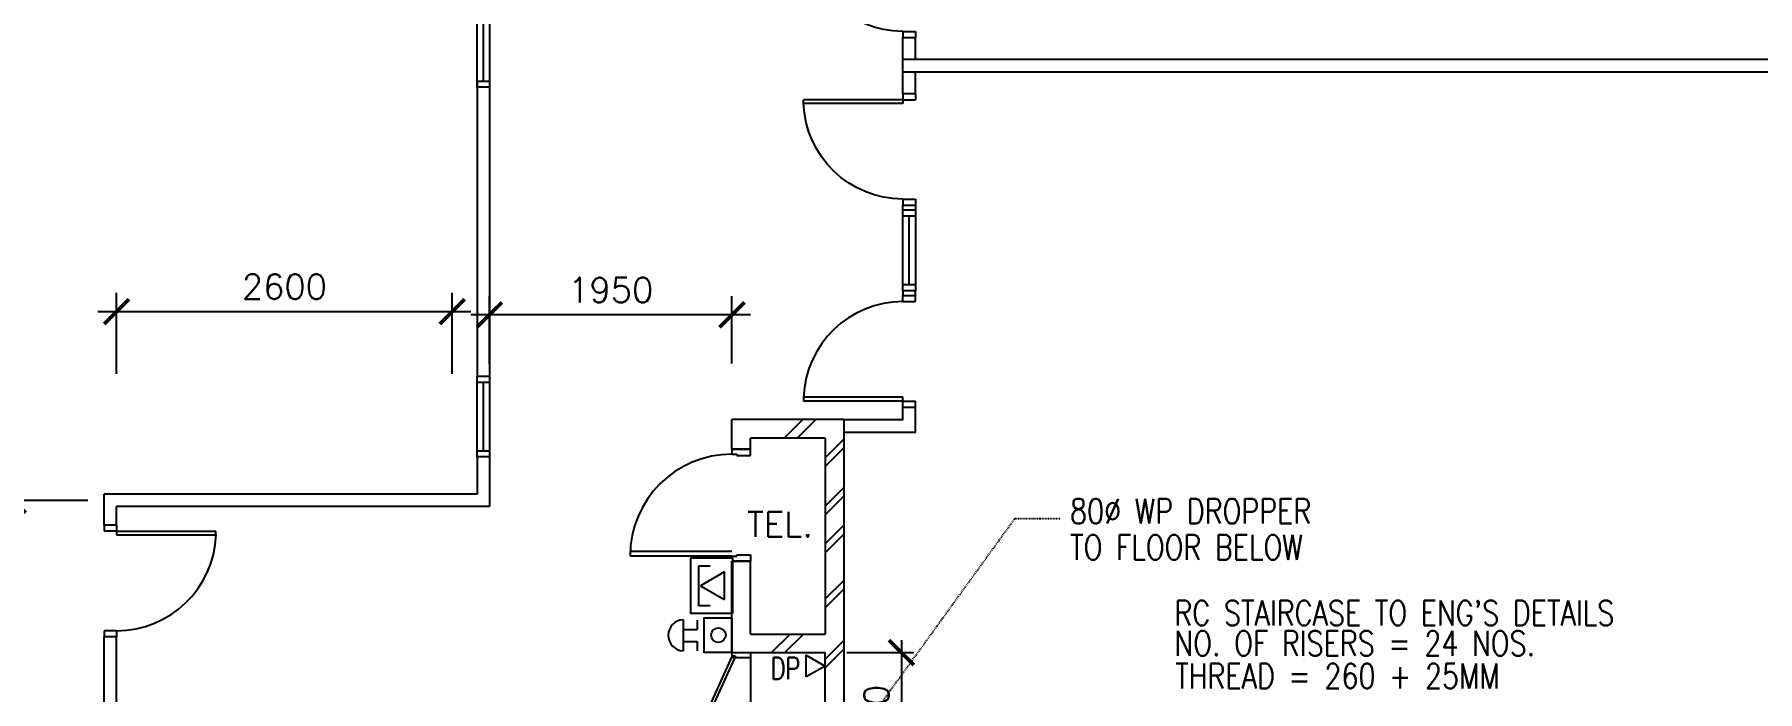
# Model space of a CAD drawing. Extents: x 2266480 to 2632177, y -858634 to -757244.
# Drawn here: x 2346908 to 2360769, y -837462 to -832174 of the extents above; entities that cross this region are included whole.
import ezdxf

# ---------------------------------------------------------------- set-up
doc = ezdxf.new("R2010")
doc.units = 0
doc.header["$LTSCALE"] = 10
doc.header["$MEASUREMENT"] = 0
doc.linetypes.add('DIVIDE', pattern=[1.25, 0.5, -0.25, 0, -0.25, 0, -0.25])
doc.layers.get('0').update_dxf_attribs({"linetype": 'CONTINUOUS'})
doc.layers.get('DEFPOINTS').update_dxf_attribs({"linetype": 'CONTINUOUS'})
for name, color, linetype in [('-FF', 240, 'CONTINUOUS'), ('DIM', 7, 'CONTINUOUS'), ('DOOR', 5, 'CONTINUOUS'), ('DR', 7, 'CONTINUOUS'), ('hatch', 7, 'CONTINUOUS'), ('LINE', 7, 'CONTINUOUS'), ('partition', 7, 'CONTINUOUS'), ('stair', 7, 'CONTINUOUS'), ('T25', 7, 'CONTINUOUS'), ('TEX', 2, 'CONTINUOUS'), ('WALL', 2, 'CONTINUOUS'), ('WP', 50, 'DIVIDE')]:
    doc.layers.add(name, color=color, linetype=linetype)
doc.styles.add('125', font='romans.shx', dxfattribs={"width": 0.9, "height": 225})
doc.styles.add('ROMANS', font='romans')
doc.styles.get("Standard").update_dxf_attribs({"font": 'ROMANS.SHX'})
doc.dimstyles.new('STANDARD$0', dxfattribs={"dimscale": 0, "dimtxt": 8, "dimasz": 6, "dimexe": 1, "dimexo": 1, "dimgap": 3, "dimtad": 1, "dimdec": 0, "dimlfac": -1, "dimrnd": 1, "dimzin": 0, "dimdsep": 46, "dimtxsty": 'Standard', "dimcen": 0, "dimclrd": 5, "dimclre": 250, "dimadec": 0, "dimazin": 0, "dimtfac": 1, "dimtdec": 4, "dimtofl": 0, "dimtmove": 0, "dimatfit": 3, "dimfxl": 1, "dimtolj": 1, "dimtzin": 0, "dimarcsym": 0})

# ---------------------------------------------------------------- blocks, each defined once
blk = doc.blocks.new('FG')
at = {"layer": 'LINE', "linetype": 'Continuous'}
for points in [[(0, 0), (50, 0), (50, 100), (0, 100)], [(600, 0), (650, 0), (650, 100), (600, 100)]]:
    blk.add_lwpolyline(points, close=True, dxfattribs=at)
at = {"layer": 'LINE', "color": 5, "linetype": 'Continuous'}
for points in [[(600, 100), (50, 100)], [(50, 0), (600, 0)]]:
    blk.add_lwpolyline(points, dxfattribs=at)
at = {"layer": 'LINE', "color": 1, "linetype": 'Continuous'}
blk.add_lwpolyline([(50, 50), (600, 50)], dxfattribs=at)
blk = doc.blocks.new('D900')
at = {"layer": 'DOOR', "color": 7}
for p, q in [((50, 100), (50, 899)), ((80, 899), (50, 899)), ((80, 100), (80, 899)), ((0, 100), (0, 0)), ((0, 100), (50, 100)), ((0, 0), (50, 0)), ((50, 100), (50, 0)), ((50, 100), (80, 100)), ((850, 100), (850, 0)), ((850, 100), (900, 100)), ((850, 0), (900, 0)), ((900, 100), (900, 0))]:
    blk.add_line(p, q, dxfattribs=at)
blk.add_arc((50, 100), 800, 0, 87.8509, dxfattribs=at)
blk = doc.blocks.new('_ARCHTICK')
at = {"color": 0, "linetype": 'ByBlock', "const_width": 0.15}
blk.add_lwpolyline([(-0.5, -0.5), (0.5, 0.5)], dxfattribs=at)
blk = doc.blocks.new('*D161')
at = {"layer": 'DEFPOINTS', "color": 0, "transparency": 16777216}
for p in [(2350569, -834430), (2350569, -834972), (2352519, -834972)]:
    blk.add_point(p, dxfattribs=at)
at = {"layer": 'DR', "color": 7, "lineweight": -2, "transparency": 16777216}
for p, q in [((2350569, -834822), (2350569, -834280)), ((2352519, -834822), (2352519, -834280)), ((2352669, -834430), (2350419, -834430))]:
    blk.add_line(p, q, dxfattribs=at)
at = {"layer": 'DR', "color": 7, "lineweight": -2, "transparency": 16777216, "xscale": 200, "yscale": 200, "zscale": 200, "rotation": 180}
blk.add_blockref('_ARCHTICK', (2350569, -834430), dxfattribs=at)
at = {"layer": 'DR', "color": 7, "lineweight": -2, "transparency": 16777216, "xscale": 200, "yscale": 200, "zscale": 200}
blk.add_blockref('_ARCHTICK', (2352519, -834430), dxfattribs=at)
at = {"layer": 'DR', "color": 7, "transparency": 16777216, "insert": (2351544, -834230), "char_height": 200, "attachment_point": 5, "style": 'ROMANS'}
blk.add_mtext('\\A1;1950', dxfattribs=at)
blk = doc.blocks.new('*D174')
at = {"layer": 'DEFPOINTS', "color": 0, "transparency": 16777216}
for p in [(2353342, -837149), (2353342, -838349), (2353882, -838349)]:
    blk.add_point(p, dxfattribs=at)
at = {"layer": 'DIM', "color": 7, "lineweight": -2, "transparency": 16777216}
for p, q in [((2353882, -837049), (2353882, -838449)), ((2353442, -837149), (2353982, -837149)), ((2353442, -838349), (2353982, -838349))]:
    blk.add_line(p, q, dxfattribs=at)
at = {"layer": 'DIM', "color": 7, "lineweight": -2, "transparency": 16777216, "xscale": 200, "yscale": 200, "zscale": 200}
for p, rotation in [((2353882, -837149), 90), ((2353882, -838349), 270)]:
    blk.add_blockref('_ARCHTICK', p, dxfattribs=dict(at, rotation=rotation))
at = {"layer": 'DIM', "color": 7, "transparency": 16777216, "insert": (2353682, -837749), "char_height": 200, "attachment_point": 5, "rotation": 90, "style": 'ROMANS'}
blk.add_mtext('\\A1;1200', dxfattribs=at)
blk = doc.blocks.new('*D566')
at = {"layer": 'DEFPOINTS', "color": 0, "transparency": 16777216}
for p in [(2350269, -834404), (2347569, -835054), (2350269, -835054)]:
    blk.add_point(p, dxfattribs=at)
at = {"layer": 'partition', "color": 7, "lineweight": -2, "transparency": 16777216}
for p, q in [((2347569, -834904), (2347569, -834254)), ((2350269, -834904), (2350269, -834254)), ((2347419, -834404), (2350419, -834404))]:
    blk.add_line(p, q, dxfattribs=at)
at = {"layer": 'partition', "color": 7, "lineweight": -2, "transparency": 16777216, "xscale": 200, "yscale": 200, "zscale": 200, "rotation": 180}
blk.add_blockref('_ARCHTICK', (2347569, -834404), dxfattribs=at)
at = {"layer": 'partition', "color": 7, "lineweight": -2, "transparency": 16777216, "xscale": 200, "yscale": 200, "zscale": 200}
blk.add_blockref('_ARCHTICK', (2350269, -834404), dxfattribs=at)
at = {"layer": 'partition', "color": 7, "transparency": 16777216, "insert": (2348919, -834204), "char_height": 200, "attachment_point": 5, "style": 'ROMANS'}
blk.add_mtext('\\A1;2600', dxfattribs=at)
blk = doc.blocks.new('*D567')
at = {"layer": 'DEFPOINTS', "color": 0, "transparency": 16777216}
for p in [(2347488, -835924), (2346738, -838425), (2347488, -838425)]:
    blk.add_point(p, dxfattribs=at)
at = {"layer": 'partition', "color": 7, "lineweight": -2, "transparency": 16777216}
for p, q in [((2346738, -835774), (2346738, -838575)), ((2347338, -835924), (2346588, -835924)), ((2347338, -838425), (2346588, -838425))]:
    blk.add_line(p, q, dxfattribs=at)
at = {"layer": 'partition', "color": 7, "lineweight": -2, "transparency": 16777216, "xscale": 200, "yscale": 200, "zscale": 200}
for p, rotation in [((2346738, -835924), 90), ((2346738, -838425), 270)]:
    blk.add_blockref('_ARCHTICK', p, dxfattribs=dict(at, rotation=rotation))
at = {"layer": 'partition', "color": 7, "transparency": 16777216, "insert": (2346538, -837175), "char_height": 200, "attachment_point": 5, "rotation": 90, "style": 'ROMANS'}
blk.add_mtext('\\A1;2500', dxfattribs=at)

msp = doc.modelspace()

# ---------------------------------------------------------------- linework, layer by layer
at = {"layer": '-FF', "color": 0, "ltscale": 10}
for p, q in [((2352188.6, -836833.9), (2352188.6, -836385.9)), ((2352188.6, -836385.9), (2352522.6, -836385.9)), ((2352252.4, -836772.1), (2352252.4, -836449.1)), ((2352252.4, -836449.1), (2352342.7, -836449.1)), ((2352458.8, -836498.9), (2352265.3, -836610.6)), ((2352458.8, -836722.3), (2352458.8, -836498.9)), ((2352522.6, -836385.9), (2352522.6, -836833.9)), ((2352265.3, -836610.6), (2352458.8, -836722.3)), ((2352342.7, -836772.1), (2352252.4, -836772.1)), ((2352518.6, -836833.9), (2352184.6, -836833.9))]:
    msp.add_line(p, q, dxfattribs=at)
at = {"layer": '-FF', "color": 0}
for p, q in [((2352126.9, -836884.4), (2352126.9, -837133.9)), ((2352238.5, -836886.7), (2352238.5, -836963.9)), ((2352126.9, -836963.9), (2352238.5, -836963.9)), ((2352126.9, -837059.6), (2352238.5, -837059.6)), ((2352238.5, -837059.6), (2352238.5, -837133.7)), ((2352669.4, -837154.1), (2352669.4, -838349.1))]:
    msp.add_line(p, q, dxfattribs=at)
msp.add_lwpolyline([(2352519.4, -837149.1), (2352294.5, -837149.1), (2352294.5, -836869.2), (2352519.4, -836869.2)], close=True, dxfattribs=at)
msp.add_circle((2352410.5, -837007.5), 58.7, dxfattribs=at)
msp.add_arc((2352130.9, -837009.1), 124.8, 91.85513, 268.14487, dxfattribs=at)
at = {"color": 0}
for points in [[(2353419.4, -835274.1), (2353894.4, -835274.1), (2353894.4, -835174.1)], [(2353419.4, -835374.1), (2353994.4, -835374.1), (2353994.4, -835174.1)]]:
    msp.add_lwpolyline(points, dxfattribs=at)
at = {"layer": 'DEFPOINTS', "color": 0}
for points in [[(2353894.4, -833586.6), (2353894.4, -833549.1)], [(2353994.4, -833549.1), (2353994.4, -833586.6)], [(2353894.4, -834236.6), (2353894.4, -834274.1)], [(2353994.4, -834274.1), (2353994.4, -834236.6)]]:
    msp.add_lwpolyline(points, dxfattribs=at)
at = {"layer": 'DOOR', "color": 0}
for p, q in [((2352519.4, -837179.1), (2352306.1, -837650.1)), ((2352540.2, -837193), (2352326.3, -837665)), ((2352519.4, -837149.1), (2352519.4, -837174.1)), ((2352519.4, -837174.1), (2352544.4, -837174.1)), ((2352540.2, -837193), (2352519.4, -837179.1)), ((2352544.4, -837174.1), (2352544.4, -837187.1)), ((2352544.4, -837187.1), (2352669.4, -837187.1)), ((2352669.4, -837154.1), (2352669.4, -837192.1))]:
    msp.add_line(p, q, dxfattribs=at)
at = {"layer": 'DR', "color": 0}
for p, q in [((2350469.4, -832549.1), (2350469.4, -834914.7)), ((2350569.4, -832549.1), (2350569.4, -834924.1)), ((2352669.4, -835511.6), (2352519.4, -835511.6)), ((2352519.4, -835511.6), (2352519.4, -835551.6)), ((2352669.4, -835561.6), (2352669.4, -835511.6)), ((2350469.4, -835574.1), (2350469.4, -835874.1)), ((2350569.4, -835574.1), (2350569.4, -835974.1)), ((2352519.4, -835551.6), (2352559.4, -835551.6)), ((2352559.4, -835551.6), (2352559.4, -835561.6)), ((2352559.4, -835561.6), (2352669.4, -835561.6)), ((2350469.4, -835874.1), (2347469.4, -835874.1)), ((2350569.4, -835974.1), (2347569.4, -835974.1)), ((2352519.4, -836371.6), (2351699.4, -836371.6)), ((2351700.4, -836331.6), (2352519.4, -836331.6)), ((2352519.4, -836371.6), (2352559.4, -836371.6)), ((2352559.4, -836361.6), (2352669.4, -836361.6)), ((2352559.4, -836371.6), (2352559.4, -836361.6)), ((2352669.4, -836361.6), (2352669.4, -836411.6)), ((2352669.4, -836411.6), (2352519.4, -836411.6)), ((2352522.6, -836483.9), (2352522.6, -836509.5)), ((2352522.6, -836535.1), (2352522.6, -836509.5))]:
    msp.add_line(p, q, dxfattribs=at)
msp.add_arc((2352519.4, -836371.6), 820, 90, 180, dxfattribs=at)
at = {"layer": 'hatch', "color": 0}
for p, q in [((2352938.3, -835424.1), (2353088.3, -835274.1)), ((2353044.4, -835424.1), (2353194.4, -835274.1)), ((2353269.4, -835580.5), (2353419.4, -835430.5)), ((2353269.4, -835652.1), (2353419.4, -835502.1)), ((2353269.4, -835969.1), (2353419.4, -835819.1)), ((2353269.4, -836040.7), (2353419.4, -835890.7)), ((2353269.4, -836273.3), (2353419.4, -836123.3)), ((2353269.4, -836344.9), (2353419.4, -836194.9)), ((2353269.4, -836344.9), (2353419.4, -836194.9)), ((2353269.4, -836717.1), (2353419.4, -836567.1)), ((2353269.4, -836788.7), (2353419.4, -836638.7)), ((2352838, -837149.1), (2352988, -836999.1)), ((2352944, -837149.1), (2353094, -836999.1)), ((2353269.4, -837200.3), (2353419.4, -837050.3)), ((2353269.4, -837271.9), (2353419.4, -837121.9))]:
    msp.add_line(p, q, dxfattribs=at)
at = {"layer": 'partition', "color": 0}
for p, q in [((2353894.4, -832374.1), (2365019.4, -832374.1)), ((2353894.4, -832474.1), (2365019.4, -832474.1)), ((2347469.4, -836122.2), (2347469.4, -835874.1)), ((2347569.4, -836122.2), (2347569.4, -835974.1)), ((2347469.4, -838349.1), (2347469.4, -837022.2)), ((2347569.4, -838349.1), (2347569.4, -837022.2))]:
    msp.add_line(p, q, dxfattribs=at)
at = {"layer": 'stair', "color": 0}
for p, q in [((2353894.4, -832474.1), (2353894.4, -832199.1)), ((2353994.4, -832374.1), (2353994.4, -832199.1)), ((2353894.4, -832649.1), (2353894.4, -832474.1)), ((2353994.4, -832649.1), (2353994.4, -832474.1)), ((2352519.4, -836411.6), (2352669.4, -836411.6))]:
    msp.add_line(p, q, dxfattribs=at)
at = {"layer": 'WALL', "color": 0}
for p, q in [((2352519.4, -835511.6), (2352519.4, -835274.1)), ((2353419.4, -835274.1), (2352519.4, -835274.1)), ((2353419.4, -835274.1), (2353419.4, -838349.1)), ((2352519.4, -835511.6), (2352669.4, -835511.6)), ((2352669.4, -835511.6), (2352669.4, -835424.1)), ((2353269.4, -835424.1), (2352669.4, -835424.1)), ((2353269.4, -835424.1), (2353269.4, -836999.1)), ((2353269.4, -835599.1), (2353269.4, -836999.1)), ((2352519.4, -836999.1), (2352519.4, -836411.6)), ((2352669.4, -836999.1), (2352669.4, -836411.6)), ((2352519.4, -837149.1), (2352519.4, -836999.1)), ((2352669.4, -836999.1), (2353269.4, -836999.1)), ((2352519.4, -837149.1), (2353269.4, -837149.1)), ((2353269.4, -838349.1), (2353269.4, -837149.1))]:
    msp.add_line(p, q, dxfattribs=at)
msp.add_lwpolyline([(2353116.6, -837344.7), (2353116.6, -837168.3), (2353269.4, -837256.5)], close=True, dxfattribs=at)
at = {"layer": 'WP', "color": 0}
for p, q in [((2353337.1, -838085.5), (2354796.5, -836068.2)), ((2354796.5, -836068.2), (2355163.1, -836068.2))]:
    msp.add_line(p, q, dxfattribs=at)

# ---------------------------------------------------------------- block references
at = {"layer": 'LINE', "color": 0, "xscale": -1, "rotation": 270}
for p in [(2350469.4, -832599.1), (2353894.4, -834236.6), (2350469.4, -835574.1)]:
    msp.add_blockref('FG', p, dxfattribs=at)
at = {"layer": 'stair', "color": 0, "xscale": -1, "rotation": 90}
for p in [(2353994.4, -831299.1), (2353994.4, -832649.1)]:
    msp.add_blockref('D900', p, dxfattribs=at)
at = {"layer": 'stair', "color": 0}
for p, rotation in [((2353994.4, -835174.1), 90), ((2347469.4, -836122.2), 270)]:
    msp.add_blockref('D900', p, dxfattribs=dict(at, rotation=rotation))

# ---------------------------------------------------------------- texts
at = {"layer": 'T25', "color": 0, "style": 'ROMANS'}
msp.add_text('TEL.', height=200, dxfattribs=at).set_placement((2352640, -836217))
at = {"layer": 'TEX', "color": 0, "ltscale": 0.5, "style": 'ROMANS', "width": 0.75}
msp.add_text('DP', height=175, dxfattribs=at).set_placement((2352832.1, -837363.4))
at = {"layer": 'WP', "color": 0, "width": 0.8}
for s, style, p in [('80%%C WP DROPPER', '125', (2355238.8, -836110.6)), ('TO FLOOR BELOW', '125', (2355238.8, -836401)), ("RC STAIRCASE TO ENG'S DETAILS", 'ROMANS', (2356079, -836929.6)), ('NO. OF RISERS = 24 NOS.', 'ROMANS', (2356079.6, -837174.2)), ('THREAD = 260 + 25MM', 'ROMANS', (2356084.8, -837437.6))]:
    msp.add_text(s, height=200, dxfattribs=dict(at, style=style)).set_placement(p)

# ---------------------------------------------------------------- dimensions: what is measured, and where the dimension line sits
at = {"layer": 'DIM', "color": 0}
dim = msp.add_linear_dim(base=(2353882.2, -838349.1), p1=(2353341.6, -837149.1), p2=(2353341.6, -838349.1), angle=90, dimstyle='STANDARD$0', override={"dimscale": 100, "dimtxt": 2, "dimasz": 2, "dimgap": 1, "dimtxsty": 'ROMANS', "dimblk": 'ARCHTICK', "dimdle": 1, "dimclrd": 7, "dimclre": 7, "dimclrt": 7, "dimtdec": 0, "dimtmove": 2}, dxfattribs=at)
dim.commit()
dim.dimension.update_dxf_attribs({"geometry": '*D174', "text_midpoint": (2353682.2, -837749.1)})
at = {"layer": 'DR', "color": 0}
dim = msp.add_linear_dim(base=(2350569.4, -834429.7), p1=(2352519.4, -834971.7), p2=(2350569.4, -834971.7), dimstyle='STANDARD$0', override={"dimscale": 100, "dimtxt": 2, "dimasz": 2, "dimexe": 1.5, "dimexo": 1.5, "dimgap": 1, "dimtxsty": 'ROMANS', "dimblk": 'ARCHTICK', "dimdle": 1.5, "dimclrd": 7, "dimclre": 7, "dimclrt": 7, "dimtdec": 0, "dimtmove": 2}, dxfattribs=at)
dim.commit()
dim.dimension.update_dxf_attribs({"geometry": '*D161', "text_midpoint": (2351544.4, -834229.7)})
at = {"layer": 'partition', "color": 0}
dim = msp.add_linear_dim(base=(2350269.4, -834404.1), p1=(2347569.4, -835054.5), p2=(2350269.4, -835054.5), text='2600', dimstyle='STANDARD$0', override={"dimscale": 100, "dimtxt": 2, "dimasz": 2, "dimexe": 1.5, "dimexo": 1.5, "dimgap": 1, "dimtxsty": 'ROMANS', "dimblk": 'ARCHTICK', "dimdle": 1.5, "dimclrd": 7, "dimclre": 7, "dimclrt": 7, "dimtdec": 0, "dimtmove": 2}, dxfattribs=at)
dim.commit()
dim.dimension.update_dxf_attribs({"geometry": '*D566', "text_midpoint": (2348919.4, -834204.1)})
dim = msp.add_linear_dim(base=(2346738.5, -838425.1), p1=(2347488.3, -835924.1), p2=(2347488.3, -838425.1), angle=90, text='2500', dimstyle='STANDARD$0', override={"dimscale": 100, "dimtxt": 2, "dimasz": 2, "dimexe": 1.5, "dimexo": 1.5, "dimgap": 1, "dimtxsty": 'ROMANS', "dimblk": 'ARCHTICK', "dimdle": 1.5, "dimclrd": 7, "dimclre": 7, "dimclrt": 7, "dimtdec": 0, "dimtmove": 2}, dxfattribs=at)
dim.commit()
dim.dimension.update_dxf_attribs({"geometry": '*D567', "text_midpoint": (2346538.5, -837174.6)})

doc.saveas('drawing.dxf')
